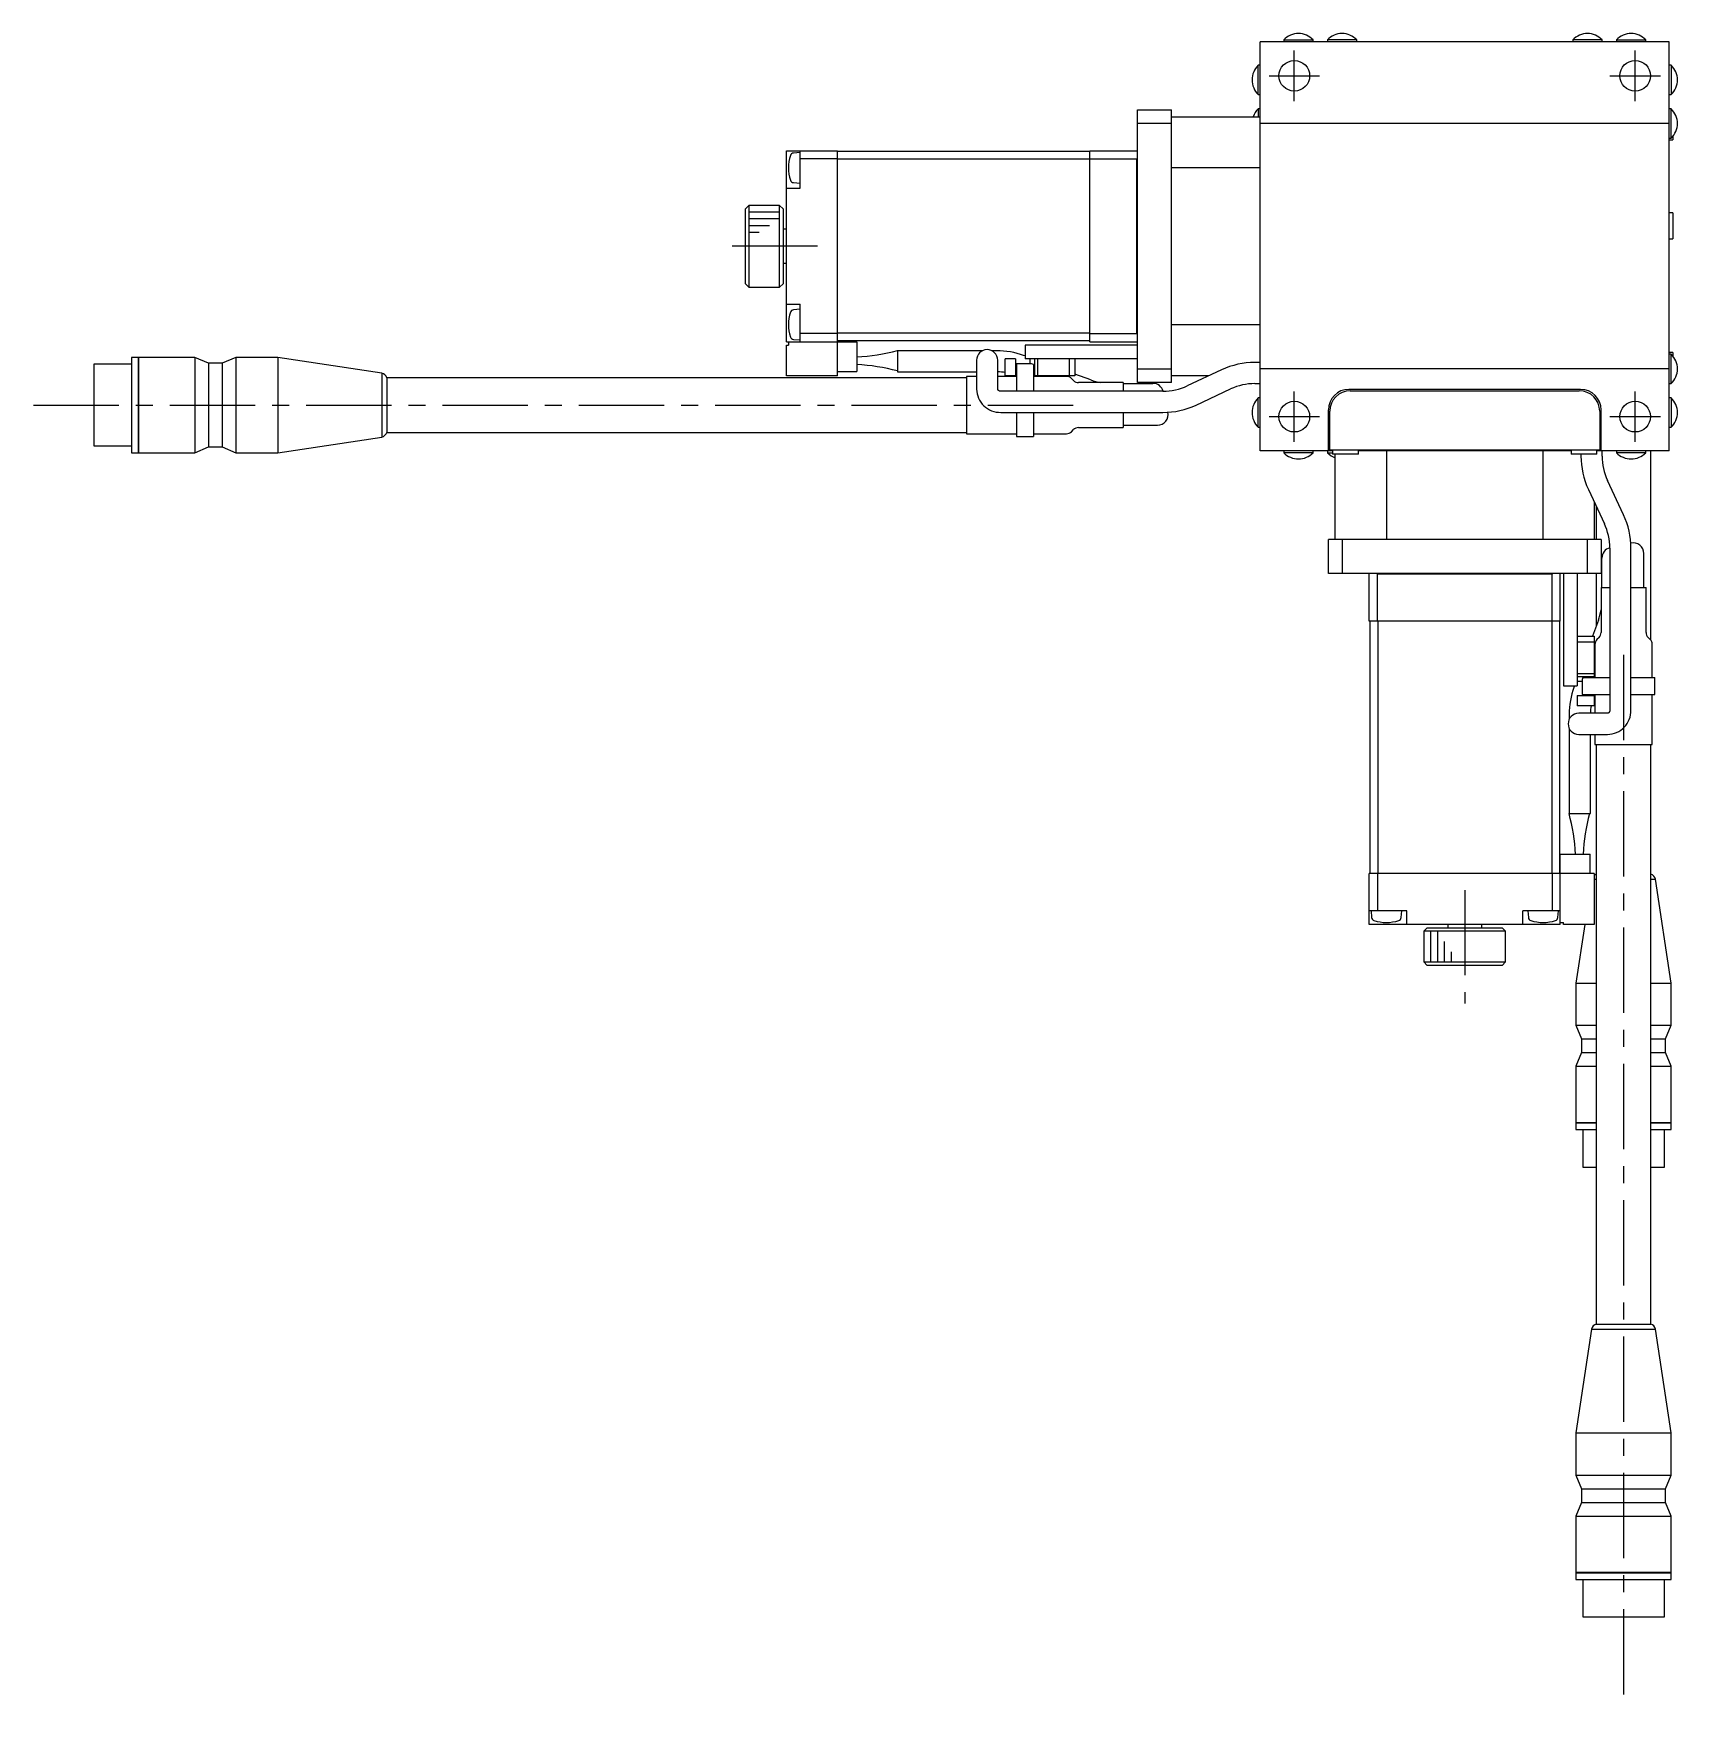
# Model space of a CAD drawing. Extents: x -607 to 414, y 17 to 776.
# Drawn here: x -347.1 to -106, y 20.9 to 267.1 of the extents above; entities that cross this region are included whole.
import ezdxf

# ---------------------------------------------------------------- set-up
doc = ezdxf.new("R2010")
doc.units = 0
doc.header["$LTSCALE"] = 10
doc.linetypes.add('CENTER', pattern=[2, 1.25, -0.25, 0.25, -0.25])
doc.layers.add('1', color=7, linetype='CONTINUOUS')

msp = doc.modelspace()

# ---------------------------------------------------------------- linework, layer by layer
at = {"layer": '1', "color": 7, "linetype": 'CONTINUOUS'}
for p, q in [((-107.179256, 265.88959), (-167.179256, 265.88959)), ((-167.179256, 205.88959), (-167.179256, 265.88959)), ((-163.729256, 266.181838), (-159.429256, 266.181838)), ((-163.729256, 266.181838), (-163.729256, 265.88959)), ((-159.429256, 265.88959), (-159.429256, 266.181838)), ((-153.029256, 266.181838), (-157.329256, 266.181838)), ((-157.329256, 266.181838), (-157.329256, 265.88959)), ((-153.029256, 265.88959), (-153.029256, 266.181838)), ((-117.029256, 266.181838), (-121.329256, 266.181838)), ((-121.329256, 266.181838), (-121.329256, 265.88959)), ((-117.029256, 265.88959), (-117.029256, 266.181838)), ((-114.929256, 266.181838), (-110.629256, 266.181838)), ((-114.929256, 266.181838), (-114.929256, 265.88959)), ((-110.629256, 265.88959), (-110.629256, 266.181838)), ((-107.179256, 205.88959), (-107.179256, 265.88959)), ((-167.471503, 258.13959), (-167.471503, 262.43959)), ((-167.179256, 262.43959), (-167.471503, 262.43959)), ((-106.887008, 262.43959), (-107.179256, 262.43959)), ((-106.887008, 262.43959), (-106.887008, 258.13959)), ((-167.471503, 258.13959), (-167.179256, 258.13959)), ((-167.471503, 256.03959), (-167.471503, 254.88959)), ((-167.179256, 256.03959), (-167.471503, 256.03959)), ((-107.179256, 258.13959), (-106.887008, 258.13959)), ((-106.887008, 256.03959), (-107.179256, 256.03959)), ((-106.887008, 251.73959), (-106.887008, 256.03959)), ((-185.179256, 255.88959), (-180.179256, 255.88959)), ((-185.179256, 215.88959), (-185.179256, 255.88959)), ((-180.179256, 253.88959), (-185.179256, 253.88959)), ((-180.179256, 215.88959), (-180.179256, 255.88959)), ((-180.179256, 254.88959), (-167.179256, 254.88959)), ((-107.179256, 253.88959), (-167.179256, 253.88959)), ((-107.179256, 251.73959), (-106.887008, 251.73959)), ((-107.179256, 251.48959), (-106.679256, 251.48959)), ((-106.679256, 251.963454), (-106.679256, 251.48959)), ((-236.679256, 221.88959), (-236.679256, 249.88959)), ((-236.679256, 249.88959), (-229.179256, 249.88959)), ((-234.679256, 249.63959), (-235.664535, 249.553389)), ((-234.679256, 244.38959), (-234.679256, 249.88959)), ((-229.179256, 248.68959), (-234.679256, 248.68959)), ((-229.179256, 216.88959), (-229.179256, 249.88959)), ((-192.179256, 249.78959), (-229.179256, 249.78959)), ((-192.179256, 248.648169), (-229.179256, 248.648169)), ((-192.179256, 249.88959), (-185.179256, 249.88959)), ((-192.179256, 221.88959), (-192.179256, 249.88959)), ((-192.179256, 248.68959), (-185.279256, 248.68959)), ((-185.279256, 248.68959), (-185.179256, 248.78959)), ((-185.279256, 223.08959), (-185.279256, 248.68959)), ((-167.179256, 247.38959), (-180.179256, 247.38959)), ((-236.679256, 244.38959), (-234.679256, 244.38959)), ((-235.664535, 245.225791), (-234.679256, 245.13959)), ((-242.179256, 241.88959), (-242.679256, 241.38959)), ((-242.679256, 230.38959), (-242.679256, 241.38959)), ((-242.179256, 241.88959), (-242.179256, 229.88959)), ((-237.679256, 241.88959), (-242.179256, 241.88959)), ((-237.679256, 229.88959), (-237.679256, 241.88959)), ((-237.179256, 241.38959), (-237.679256, 241.88959)), ((-237.179256, 241.38959), (-237.179256, 230.38959)), ((-106.679256, 240.78959), (-107.179256, 240.78959)), ((-106.679256, 240.78959), (-106.679256, 236.98959)), ((-236.679256, 238.38959), (-237.179256, 238.38959)), ((-107.179256, 236.98959), (-106.679256, 236.98959)), ((-237.179256, 233.38959), (-236.679256, 233.38959)), ((-242.679256, 230.38959), (-242.179256, 229.88959)), ((-242.179256, 229.88959), (-237.679256, 229.88959)), ((-237.679256, 229.88959), (-237.179256, 230.38959)), ((-236.679256, 227.38959), (-234.679256, 227.38959)), ((-234.679256, 226.63959), (-235.664535, 226.553389)), ((-234.679256, 221.88959), (-234.679256, 227.38959)), ((-180.179256, 224.38959), (-167.179256, 224.38959)), ((-236.679256, 221.88959), (-226.379256, 221.88959)), ((-236.379256, 221.88959), (-236.379256, 221.38959)), ((-235.664535, 222.225791), (-234.679256, 222.13959)), ((-229.179256, 223.08959), (-234.679256, 223.08959)), ((-192.179256, 223.131011), (-229.179256, 223.131011)), ((-192.179256, 221.98959), (-229.179256, 221.98959)), ((-226.379256, 221.88959), (-226.379256, 217.48959)), ((-192.179256, 223.08959), (-185.279256, 223.08959)), ((-192.179256, 221.88959), (-185.179256, 221.88959)), ((-185.179256, 222.98959), (-185.279256, 223.08959)), ((-332.765043, 219.589589), (-332.765043, 205.589591)), ((-331.765041, 219.589589), (-332.765043, 219.589589)), ((-331.765041, 219.589589), (-331.765041, 205.589591)), ((-331.715041, 219.589589), (-331.765041, 219.539589)), ((-331.715041, 219.589589), (-331.715041, 205.589591)), ((-323.458041, 219.589589), (-331.715041, 219.589589)), ((-323.458041, 219.589589), (-323.458041, 205.589591)), ((-321.458041, 218.73959), (-323.458041, 219.589589)), ((-317.458041, 219.589589), (-319.458041, 218.73959)), ((-317.458041, 219.589589), (-317.458041, 205.589591)), ((-311.265042, 219.589589), (-317.458041, 219.589589)), ((-311.265042, 219.589589), (-311.265042, 205.589591)), ((-296.031059, 217.273916), (-311.265042, 219.589589)), ((-236.679256, 216.88959), (-236.679256, 221.38959)), ((-236.679256, 221.38959), (-236.379256, 221.38959)), ((-220.379256, 220.58959), (-220.379256, 217.46459)), ((-207.921707, 220.56459), (-220.379256, 220.56459)), ((-208.792334, 219.17141), (-208.792334, 214.942793)), ((-205.842526, 220.56459), (-206.56296, 220.56459)), ((-205.692334, 214.942793), (-205.692334, 219.17141)), ((-204.579256, 216.88959), (-204.579256, 219.38959)), ((-203.079256, 219.38959), (-204.579256, 219.38959)), ((-203.079256, 219.38959), (-203.079256, 216.88959)), ((-201.679256, 219.790537), (-201.892193, 219.86804)), ((-201.679256, 221.38959), (-201.679256, 219.38959)), ((-185.179256, 221.38959), (-201.679256, 221.38959)), ((-185.179256, 219.38959), (-201.679256, 219.38959)), ((-200.979256, 219.38959), (-200.979256, 218.65959)), ((-200.279256, 219.38959), (-200.279256, 216.88959)), ((-199.863934, 219.38959), (-199.863934, 216.88959)), ((-195.196501, 219.38959), (-195.196501, 216.88959)), ((-194.379256, 219.38959), (-194.379256, 216.88959)), ((-106.679256, 220.28959), (-107.179256, 220.28959)), ((-106.887008, 220.03959), (-107.179256, 220.03959)), ((-106.887008, 215.73959), (-106.887008, 220.03959)), ((-106.679256, 220.28959), (-106.679256, 219.815726)), ((-338.265044, 218.589588), (-338.265044, 206.589592)), ((-332.765043, 218.589588), (-338.265044, 218.589588)), ((-321.458041, 218.73959), (-321.458041, 206.43959)), ((-319.458041, 218.73959), (-321.458041, 218.73959)), ((-319.458041, 218.73959), (-319.458041, 206.43959)), ((-296.031059, 217.273916), (-296.031059, 207.905265)), ((-229.179256, 216.88959), (-236.679256, 216.88959)), ((-229.179256, 217.48959), (-226.379256, 217.48959)), ((-220.379256, 217.46459), (-208.792334, 217.46459)), ((-210.265042, 216.78959), (-210.265042, 208.38959)), ((-208.792334, 216.78959), (-210.265042, 216.78959)), ((-202.929256, 216.78959), (-205.692334, 216.78959)), ((-202.929256, 216.88959), (-204.579256, 216.88959)), ((-203.079256, 218.15959), (-202.929256, 218.15959)), ((-202.929256, 216.95959), (-203.079256, 216.95959)), ((-200.73438, 218.65959), (-202.929256, 218.65959)), ((-202.929256, 218.65959), (-202.929256, 214.613408)), ((-200.429256, 218.544315), (-200.73438, 218.65959)), ((-200.429256, 218.544315), (-200.429256, 214.613408)), ((-200.279256, 216.95959), (-200.429256, 216.95959)), ((-194.379256, 216.88959), (-200.429256, 216.88959)), ((-195.579256, 216.78959), (-200.429256, 216.78959)), ((-192.050359, 216.285905), (-194.379256, 217.133554)), ((-185.179256, 217.88959), (-180.179256, 217.88959)), ((-174.704671, 216.88959), (-180.179256, 216.88959)), ((-172.84355, 217.757445), (-177.888156, 215.405107)), ((-167.179256, 218.83959), (-167.962309, 218.83959)), ((-107.179256, 217.88959), (-167.179256, 217.88959)), ((-295.307386, 216.58959), (-295.307386, 208.58959)), ((-210.265042, 216.58959), (-295.307386, 216.58959)), ((-205.690925, 214.918125), (-205.692334, 214.942793)), ((-205.686795, 214.893893), (-205.690925, 214.918125)), ((-205.680909, 214.872611), (-205.686795, 214.893893)), ((-205.67375, 214.85338), (-205.680909, 214.872611)), ((-205.665571, 214.835666), (-205.67375, 214.85338)), ((-205.656528, 214.819147), (-205.665571, 214.835666)), ((-205.646727, 214.803622), (-205.656528, 214.819147)), ((-205.636247, 214.788958), (-205.646727, 214.803622)), ((-205.625153, 214.775067), (-205.636247, 214.788958)), ((-205.613496, 214.761886), (-205.625153, 214.775067)), ((-205.601323, 214.74937), (-205.613496, 214.761886)), ((-205.588673, 214.737487), (-205.601323, 214.74937)), ((-205.575584, 214.72621), (-205.588673, 214.737487)), ((-205.562087, 214.715521), (-205.575584, 214.72621)), ((-205.548213, 214.705404), (-205.562087, 214.715521)), ((-205.533989, 214.695847), (-205.548213, 214.705404)), ((-205.51944, 214.686839), (-205.533989, 214.695847)), ((-205.504591, 214.678372), (-205.51944, 214.686839)), ((-205.489462, 214.67044), (-205.504591, 214.678372)), ((-205.474076, 214.663037), (-205.489462, 214.67044)), ((-205.458452, 214.656159), (-205.474076, 214.663037)), ((-205.44261, 214.6498), (-205.458452, 214.656159)), ((-205.426566, 214.643959), (-205.44261, 214.6498)), ((-205.410339, 214.638632), (-205.426566, 214.643959)), ((-205.393946, 214.633818), (-205.410339, 214.638632)), ((-205.377401, 214.629514), (-205.393946, 214.633818)), ((-205.360722, 214.62572), (-205.377401, 214.629514)), ((-205.343923, 214.622435), (-205.360722, 214.62572)), ((-205.32702, 214.619658), (-205.343923, 214.622435)), ((-205.310027, 214.61739), (-205.32702, 214.619658)), ((-205.292958, 214.61563), (-205.310027, 214.61739)), ((-205.275829, 214.614379), (-205.292958, 214.61563)), ((-205.258653, 214.613638), (-205.275829, 214.614379)), ((-205.242334, 214.613408), (-205.258653, 214.613638)), ((-181.45928, 214.613408), (-205.242334, 214.613408)), ((-194.557935, 216.182483), (-194.872149, 216.496697)), ((-187.265042, 215.88959), (-193.850829, 215.88959)), ((-187.265042, 215.88959), (-187.265042, 214.613408)), ((-187.265042, 215.776308), (-182.923559, 215.776308)), ((-180.179256, 215.88959), (-185.179256, 215.88959)), ((-176.578039, 212.595553), (-171.533433, 214.947891)), ((-167.962309, 215.73959), (-167.179256, 215.73959)), ((-120.179256, 214.88959), (-154.179256, 214.88959)), ((-153.979256, 214.68959), (-120.379256, 214.68959)), ((-107.179256, 215.73959), (-106.887008, 215.73959)), ((-167.471503, 209.33959), (-167.471503, 213.63959)), ((-167.179256, 213.63959), (-167.471503, 213.63959)), ((-157.179256, 205.88959), (-157.179256, 211.88959)), ((-156.979256, 205.98959), (-156.979256, 211.68959)), ((-117.379256, 211.68959), (-117.379256, 205.98959)), ((-117.179256, 205.88959), (-117.179256, 211.88959)), ((-106.887008, 213.63959), (-107.179256, 213.63959)), ((-106.887008, 213.63959), (-106.887008, 209.33959)), ((-205.242334, 211.513408), (-181.45928, 211.513408)), ((-202.929256, 211.513408), (-202.929256, 207.98959)), ((-200.429256, 211.513408), (-200.429256, 207.98959)), ((-193.850829, 209.28959), (-187.265042, 209.28959)), ((-187.265042, 211.513408), (-187.265042, 209.28959)), ((-187.265042, 209.634022), (-182.242334, 209.634022)), ((-167.471503, 209.33959), (-167.179256, 209.33959)), ((-107.179256, 209.33959), (-106.887008, 209.33959)), ((-311.265042, 205.589591), (-296.031059, 207.905265)), ((-295.307386, 208.58959), (-210.265042, 208.58959)), ((-210.265042, 208.38959), (-202.929256, 208.38959)), ((-202.929256, 207.98959), (-200.429256, 207.98959)), ((-200.429256, 208.38959), (-195.579256, 208.38959)), ((-194.872149, 208.682483), (-194.557935, 208.996697)), ((-338.265044, 206.589592), (-332.765043, 206.589592)), ((-332.765043, 205.589591), (-331.765041, 205.589591)), ((-331.765041, 205.639591), (-331.715041, 205.589591)), ((-331.715041, 205.589591), (-323.458041, 205.589591)), ((-323.458041, 205.589591), (-321.458041, 206.43959)), ((-321.458041, 206.43959), (-319.458041, 206.43959)), ((-319.458041, 206.43959), (-317.458041, 205.589591)), ((-317.458041, 205.589591), (-311.265042, 205.589591)), ((-156.579256, 205.88959), (-167.179256, 205.88959)), ((-163.729256, 205.88959), (-163.729256, 205.597343)), ((-159.429256, 205.597343), (-163.729256, 205.597343)), ((-159.429256, 205.597343), (-159.429256, 205.88959)), ((-157.329256, 205.88959), (-157.329256, 205.597343)), ((-157.329256, 205.597343), (-156.579256, 205.597343)), ((-157.179256, 206.48959), (-156.979256, 206.48959)), ((-117.379256, 205.98959), (-156.979256, 205.98959)), ((-156.579256, 205.98959), (-156.579256, 205.38959)), ((-152.779256, 205.38959), (-156.579256, 205.38959)), ((-156.179256, 192.88959), (-156.179256, 205.38959)), ((-152.779256, 205.38959), (-152.779256, 205.98959)), ((-121.579256, 205.88959), (-152.779256, 205.88959)), ((-148.679256, 205.88959), (-148.679256, 192.88959)), ((-142.679256, 205.88959), (-142.679256, 205.98959)), ((-131.679256, 205.88959), (-131.679256, 205.98959)), ((-125.679256, 192.88959), (-125.679256, 205.88959)), ((-121.579256, 205.98959), (-121.579256, 205.38959)), ((-117.779256, 205.38959), (-121.579256, 205.38959)), ((-120.129256, 205.38959), (-120.129256, 205.106537)), ((-117.779256, 205.38959), (-117.779256, 205.98959)), ((-107.179256, 205.88959), (-117.779256, 205.88959)), ((-117.379256, 206.48959), (-117.179256, 206.48959)), ((-117.029256, 205.106537), (-117.029256, 205.88959)), ((-114.929256, 205.88959), (-114.929256, 205.597343)), ((-110.629256, 205.597343), (-114.929256, 205.597343)), ((-110.629256, 205.597343), (-110.629256, 205.88959)), ((-109.879256, 178.089591), (-109.879256, 205.88959)), ((-119.047111, 200.225296), (-116.694772, 195.18069)), ((-113.885218, 196.490807), (-116.237557, 201.535413)), ((-118.179256, 198.364175), (-118.179256, 192.88959)), ((-117.879256, 197.720824), (-117.879256, 192.88959)), ((-157.179256, 187.88959), (-157.179256, 192.88959)), ((-117.179256, 192.88959), (-157.179256, 192.88959)), ((-155.179256, 192.88959), (-155.179256, 187.88959)), ((-119.179256, 187.88959), (-119.179256, 192.88959)), ((-117.179256, 192.88959), (-117.179256, 187.88959)), ((-117.065974, 185.803804), (-117.065974, 190.145287)), ((-115.903073, 191.609566), (-115.903073, 167.826512)), ((-112.803073, 167.826512), (-112.803073, 191.609566)), ((-110.923688, 185.803804), (-110.923688, 190.826512)), ((-117.179256, 187.88959), (-157.179256, 187.88959)), ((-151.179256, 180.88959), (-151.179256, 187.88959)), ((-149.979256, 187.78959), (-150.079256, 187.88959)), ((-149.979256, 180.88959), (-149.979256, 187.78959)), ((-124.379256, 187.78959), (-149.979256, 187.78959)), ((-124.279256, 187.88959), (-124.379256, 187.78959)), ((-124.379256, 180.88959), (-124.379256, 187.78959)), ((-123.179256, 180.88959), (-123.179256, 187.88959)), ((-122.679256, 187.88959), (-122.679256, 171.38959)), ((-120.679256, 187.88959), (-120.679256, 171.38959)), ((-117.879256, 187.88959), (-117.879256, 180.184118)), ((-117.179256, 185.803804), (-115.903073, 185.803804)), ((-117.179256, 185.803804), (-117.179256, 179.218017)), ((-112.803073, 185.803804), (-110.579256, 185.803804)), ((-110.579256, 179.218017), (-110.579256, 185.803804)), ((-123.179256, 180.88959), (-151.179256, 180.88959)), ((-151.079256, 180.88959), (-151.079256, 143.88959)), ((-149.937834, 180.88959), (-149.937834, 143.88959)), ((-124.420677, 180.88959), (-124.420677, 143.88959)), ((-123.279256, 180.88959), (-123.279256, 143.88959)), ((-117.575571, 181.018487), (-118.42322, 178.68959)), ((-120.679256, 178.68959), (-118.179256, 178.68959)), ((-120.679256, 177.872345), (-118.179256, 177.872345)), ((-118.179256, 178.68959), (-118.179256, 172.63959)), ((-118.079256, 177.48959), (-118.079256, 172.63959)), ((-117.472149, 178.510911), (-117.786363, 178.196697)), ((-109.972149, 178.196697), (-110.286363, 178.510911)), ((-109.679256, 172.63959), (-109.679256, 177.48959)), ((-120.679256, 173.204912), (-118.179256, 173.204912)), ((-120.679256, 172.78959), (-118.179256, 172.78959)), ((-119.83398, 172.63959), (-119.949256, 172.334466)), ((-119.949256, 172.334466), (-119.949256, 170.13959)), ((-119.83398, 172.63959), (-115.903073, 172.63959)), ((-118.249256, 172.78959), (-118.249256, 172.63959)), ((-112.803073, 172.63959), (-109.279256, 172.63959)), ((-109.279256, 170.13959), (-109.279256, 172.63959)), ((-122.679256, 171.38959), (-120.679256, 171.38959)), ((-121.080203, 171.38959), (-121.157705, 171.176653)), ((-120.679256, 172.08959), (-119.949256, 172.08959)), ((-120.679256, 169.98959), (-118.179256, 169.98959)), ((-120.679256, 169.98959), (-120.679256, 168.48959)), ((-119.949256, 170.13959), (-115.903073, 170.13959)), ((-119.449256, 169.98959), (-119.449256, 170.13959)), ((-118.249256, 170.13959), (-118.249256, 169.98959)), ((-118.179256, 170.13959), (-118.179256, 168.48959)), ((-118.079256, 170.13959), (-118.079256, 167.376512)), ((-112.803073, 170.13959), (-109.279256, 170.13959)), ((-109.679256, 162.803804), (-109.679256, 170.13959)), ((-118.179256, 168.48959), (-120.679256, 168.48959)), ((-116.20779, 167.377921), (-116.232458, 167.376512)), ((-116.183558, 167.382051), (-116.20779, 167.377921)), ((-116.162276, 167.387937), (-116.183558, 167.382051)), ((-116.143045, 167.395096), (-116.162276, 167.387937)), ((-116.125332, 167.403275), (-116.143045, 167.395096)), ((-116.108813, 167.412318), (-116.125332, 167.403275)), ((-116.093288, 167.422119), (-116.108813, 167.412318)), ((-116.078624, 167.432599), (-116.093288, 167.422119)), ((-116.064732, 167.443693), (-116.078624, 167.432599)), ((-116.051551, 167.45535), (-116.064732, 167.443693)), ((-116.039036, 167.467523), (-116.051551, 167.45535)), ((-116.027152, 167.480173), (-116.039036, 167.467523)), ((-116.015876, 167.493262), (-116.027152, 167.480173)), ((-116.005187, 167.506759), (-116.015876, 167.493262)), ((-115.99507, 167.520633), (-116.005187, 167.506759)), ((-115.985512, 167.534857), (-115.99507, 167.520633)), ((-115.976504, 167.549406), (-115.985512, 167.534857)), ((-115.968038, 167.564255), (-115.976504, 167.549406)), ((-115.960106, 167.579384), (-115.968038, 167.564255)), ((-115.952703, 167.59477), (-115.960106, 167.579384)), ((-115.945824, 167.610394), (-115.952703, 167.59477)), ((-115.939466, 167.626236), (-115.945824, 167.610394)), ((-115.933624, 167.64228), (-115.939466, 167.626236)), ((-115.928298, 167.658507), (-115.933624, 167.64228)), ((-115.923483, 167.6749), (-115.928298, 167.658507)), ((-115.919179, 167.691445), (-115.923483, 167.6749)), ((-115.915386, 167.708124), (-115.919179, 167.691445)), ((-115.9121, 167.724923), (-115.915386, 167.708124)), ((-115.909324, 167.741826), (-115.9121, 167.724923)), ((-115.907055, 167.758819), (-115.909324, 167.741826)), ((-115.905295, 167.775888), (-115.907055, 167.758819)), ((-115.904044, 167.793017), (-115.905295, 167.775888)), ((-115.903303, 167.810193), (-115.904044, 167.793017)), ((-115.903073, 167.826512), (-115.903303, 167.810193)), ((-121.854256, 167.22632), (-121.854256, 166.505886)), ((-121.854256, 165.147139), (-121.854256, 152.68959)), ((-116.232458, 167.376512), (-120.461075, 167.376512)), ((-120.461075, 164.276512), (-116.232458, 164.276512)), ((-118.754256, 152.68959), (-118.754256, 164.276512)), ((-118.079256, 164.276512), (-118.079256, 162.803804)), ((-118.079256, 162.803804), (-109.679256, 162.803804)), ((-117.879256, 162.803804), (-117.879256, 77.76146)), ((-109.879256, 77.76146), (-109.879256, 162.803804)), ((-121.879256, 152.68959), (-118.754256, 152.68959)), ((-123.179256, 146.68959), (-118.779256, 146.68959)), ((-123.179256, 136.38959), (-123.179256, 146.68959)), ((-118.779256, 143.88959), (-118.779256, 146.68959)), ((-118.179256, 143.88959), (-151.179256, 143.88959)), ((-151.179256, 136.38959), (-151.179256, 143.88959)), ((-149.979256, 143.88959), (-149.979256, 138.38959)), ((-124.379256, 143.88959), (-124.379256, 138.38959)), ((-118.179256, 143.88959), (-118.179256, 136.38959)), ((-118.179256, 143.037787), (-117.879256, 143.037787)), ((-109.879256, 143.037787), (-109.194931, 143.037787)), ((-106.879257, 127.803804), (-109.194931, 143.037787)), ((-145.679256, 138.38959), (-151.179256, 138.38959)), ((-150.929256, 138.38959), (-150.843055, 137.404311)), ((-146.515457, 137.404311), (-146.429256, 138.38959)), ((-145.679256, 136.38959), (-145.679256, 138.38959)), ((-128.679256, 136.38959), (-128.679256, 138.38959)), ((-123.179256, 138.38959), (-128.679256, 138.38959)), ((-127.929256, 138.38959), (-127.843055, 137.404311)), ((-123.515457, 137.404311), (-123.429256, 138.38959)), ((-123.179256, 136.38959), (-151.179256, 136.38959)), ((-142.679256, 135.88959), (-143.179256, 135.38959)), ((-131.179256, 135.38959), (-143.179256, 135.38959)), ((-143.179256, 135.38959), (-143.179256, 130.88959)), ((-142.679256, 135.88959), (-131.679256, 135.88959)), ((-139.679256, 136.38959), (-139.679256, 135.88959)), ((-134.679256, 135.88959), (-134.679256, 136.38959)), ((-131.179256, 135.38959), (-131.679256, 135.88959)), ((-131.179256, 130.88959), (-131.179256, 135.38959)), ((-123.179256, 136.68959), (-122.679256, 136.68959)), ((-122.679256, 136.38959), (-122.679256, 136.68959)), ((-118.179256, 136.38959), (-122.679256, 136.38959)), ((-119.574155, 136.38959), (-120.879255, 127.803804)), ((-143.179256, 130.88959), (-131.179256, 130.88959)), ((-143.179256, 130.88959), (-142.679256, 130.38959)), ((-131.679256, 130.38959), (-131.179256, 130.88959)), ((-131.679256, 130.38959), (-142.679256, 130.38959)), ((-120.879255, 127.803804), (-117.879256, 127.803804)), ((-120.879255, 127.803804), (-120.879255, 121.610805)), ((-109.879256, 127.803804), (-106.879257, 127.803804)), ((-106.879257, 121.610805), (-106.879257, 127.803804)), ((-120.879255, 121.610805), (-117.879256, 121.610805)), ((-120.879255, 121.610805), (-120.029256, 119.610805)), ((-109.879256, 121.610805), (-106.879257, 121.610805)), ((-107.729256, 119.610805), (-106.879257, 121.610805)), ((-120.029256, 119.610805), (-117.879256, 119.610805)), ((-120.029256, 119.610805), (-120.029256, 117.610805)), ((-109.879256, 119.610805), (-107.729256, 119.610805)), ((-107.729256, 117.610805), (-107.729256, 119.610805)), ((-120.029256, 117.610805), (-120.879255, 115.610805)), ((-120.029256, 117.610805), (-117.879256, 117.610805)), ((-109.879256, 117.610805), (-107.729256, 117.610805)), ((-106.879257, 115.610805), (-107.729256, 117.610805)), ((-120.879255, 115.610805), (-117.879256, 115.610805)), ((-120.879255, 115.610805), (-120.879255, 107.353805)), ((-109.879256, 115.610805), (-106.879257, 115.610805)), ((-106.879257, 107.353805), (-106.879257, 115.610805)), ((-120.879255, 107.353805), (-117.879256, 107.353805)), ((-120.879255, 107.353805), (-120.829255, 107.303805)), ((-120.879255, 107.303805), (-117.879256, 107.303805)), ((-120.879255, 107.303805), (-120.879255, 106.303803)), ((-120.879255, 106.303803), (-117.879256, 106.303803)), ((-119.879254, 106.303803), (-119.879254, 100.803802)), ((-109.879256, 107.353805), (-106.879257, 107.353805)), ((-109.879256, 107.303805), (-106.879257, 107.303805)), ((-109.879256, 106.303803), (-106.879257, 106.303803)), ((-107.879258, 100.803802), (-107.879258, 106.303803)), ((-106.929257, 107.303805), (-106.879257, 107.353805)), ((-106.879257, 106.303803), (-106.879257, 107.303805)), ((-119.879254, 100.803802), (-117.879256, 100.803802)), ((-109.879256, 100.803802), (-107.879258, 100.803802)), ((-118.563581, 77.037787), (-120.879255, 61.803804)), ((-118.563581, 77.037787), (-109.19493, 77.037787)), ((-117.879256, 77.76146), (-109.879256, 77.76146)), ((-106.879257, 61.803804), (-109.19493, 77.037787)), ((-120.879255, 61.803804), (-106.879257, 61.803804)), ((-120.879255, 61.803804), (-120.879255, 55.610805)), ((-106.879257, 55.610805), (-106.879257, 61.803804)), ((-120.879255, 55.610805), (-106.879257, 55.610805)), ((-120.879255, 55.610805), (-120.029256, 53.610805)), ((-107.729256, 53.610805), (-106.879257, 55.610805)), ((-120.029256, 53.610805), (-107.729256, 53.610805)), ((-120.029256, 53.610805), (-120.029256, 51.610805)), ((-107.729256, 51.610805), (-107.729256, 53.610805)), ((-120.029256, 51.610805), (-120.879255, 49.610805)), ((-120.879255, 49.610805), (-106.879257, 49.610805)), ((-120.879255, 49.610805), (-120.879255, 41.353805)), ((-120.029256, 51.610805), (-107.729256, 51.610805)), ((-106.879257, 49.610805), (-107.729256, 51.610805)), ((-106.879257, 41.353805), (-106.879257, 49.610805)), ((-120.879255, 41.353805), (-106.879257, 41.353805)), ((-120.879255, 41.353805), (-120.829255, 41.303805)), ((-120.879255, 41.303805), (-106.879257, 41.303805)), ((-120.879255, 41.303805), (-120.879255, 40.303803)), ((-120.879255, 40.303803), (-106.879257, 40.303803)), ((-119.879254, 40.303803), (-119.879254, 34.803802)), ((-107.879258, 34.803802), (-107.879258, 40.303803)), ((-106.929257, 41.303805), (-106.879257, 41.353805)), ((-106.879257, 40.303803), (-106.879257, 41.303805)), ((-119.879254, 34.803802), (-107.879258, 34.803802))]:
    msp.add_line(p, q, dxfattribs=at)
at = {"layer": '1', "color": 4, "linetype": 'CENTER'}
for p, q in [((-162.179256, 257.18959), (-162.179256, 264.58959)), ((-112.179256, 257.18959), (-112.179256, 264.58959)), ((-165.879256, 260.88959), (-158.479256, 260.88959)), ((-115.879256, 260.88959), (-108.479256, 260.88959)), ((-232.12215, 235.88959), (-247.12215, 235.88959)), ((-162.179256, 207.18959), (-162.179256, 214.58959)), ((-112.179256, 207.18959), (-112.179256, 214.58959)), ((-347.12215, 212.58959), (-192.12215, 212.58959)), ((-165.879256, 210.88959), (-158.479256, 210.88959)), ((-115.879256, 210.88959), (-108.479256, 210.88959)), ((-113.879256, 175.946696), (-113.879256, 20.946696)), ((-137.179256, 141.444573), (-137.179256, 124.788054))]:
    msp.add_line(p, q, dxfattribs=at)
at = {"layer": '1', "color": 9, "linetype": 'CONTINUOUS'}
for p, q in [((-237.679256, 240.88959), (-242.179256, 240.88959)), ((-237.679256, 239.88959), (-242.179256, 239.88959)), ((-239.179256, 238.88959), (-242.179256, 238.88959)), ((-240.679256, 237.88959), (-242.179256, 237.88959)), ((-142.179256, 135.38959), (-142.179256, 130.88959)), ((-141.179256, 135.38959), (-141.179256, 130.88959)), ((-140.179256, 133.88959), (-140.179256, 130.88959)), ((-139.179256, 132.38959), (-139.179256, 130.88959))]:
    msp.add_line(p, q, dxfattribs=at)
at = {"layer": '1', "color": 7, "linetype": 'CONTINUOUS'}
for centre in [(-162.179256, 260.88959), (-112.179256, 260.88959), (-162.179256, 210.88959), (-112.179256, 210.88959)]:
    msp.add_circle(centre, 2.25, dxfattribs=at)
for centre, radius, start, end in [((-161.579256, 264.08959), 3, 44.220044, 135.779956), ((-155.179256, 264.08959), 3, 44.220044, 135.779956), ((-119.179256, 264.08959), 3, 44.220044, 135.779956), ((-112.779256, 264.08959), 3, 44.220044, 135.779956), ((-165.379256, 260.28959), 3, 134.220044, 225.779956), ((-108.979256, 260.28959), 3, 314.220044, 45.779956), ((-165.379256, 253.88959), 3, 134.220044, 160.528779), ((-108.979256, 253.88959), 3, 314.220044, 45.779956), ((-230.379256, 247.38959), 6, 162.370845, 197.629155), ((-235.620957, 249.055292), 0.5, 95, 162.370845), ((-235.620957, 245.723888), 0.5, 197.629155, 265), ((-235.620957, 226.055292), 0.5, 95, 162.370845), ((-230.379256, 224.38959), 6, 162.370845, 197.629155), ((-235.620957, 222.723888), 0.5, 197.629155, 265), ((-227.835907, 248.500168), 28.889479, 272.890166, 284.957921), ((-207.242334, 219.17141), 1.55, 0, 180), ((-205.842526, 209.01459), 11.55, 70, 90), ((-108.979256, 217.88959), 3, 314.220044, 45.779956), ((-296.265043, 216.301673), 1.000002, 16.733256, 76.468302), ((-227.793158, 189.951253), 28.615444, 74.984078, 87.167835), ((-205.842526, 209.01459), 8.45, 81.402084, 88.98156), ((-197.679256, 219.45959), 3.3, 213.55731, 218.01228), ((-195.579256, 215.78959), 1, 45, 90), ((-167.962309, 207.28959), 11.55, 90, 115), ((-205.302739, 215.002999), 3.490114, 180.988424, 270.991701), ((-193.850829, 216.88959), 1, 225, 270), ((-189.160289, 224.226308), 8.45, 250, 260.607608), ((-182.923559, 214.226308), 1.55, 14.465244, 90), ((-181.45928, 223.063408), 8.45, 270, 295), ((-167.962309, 207.28959), 8.45, 90, 115), ((-154.179256, 211.88959), 3, 90, 180), ((-153.979256, 211.68959), 3, 90, 180), ((-120.379256, 211.68959), 3, 0, 90), ((-120.179256, 211.88959), 3, 0, 90), ((-181.45928, 223.063408), 11.55, 270, 295), ((-165.379256, 211.48959), 3, 134.220044, 225.779956), ((-108.979256, 211.48959), 3, 314.220044, 45.779956), ((-193.850829, 208.28959), 1, 90, 135), ((-182.242334, 211.184022), 1.55, 270, 13.135679), ((-296.265043, 208.877507), 1.000002, 283.531698, 343.266744), ((-195.579256, 209.38959), 1, 270, 315), ((-161.579256, 207.68959), 3, 224.220044, 315.779956), ((-155.179256, 207.68959), 3, 224.220044, 250.528779), ((-108.579256, 205.106537), 11.55, 180, 205), ((-108.579256, 205.106537), 8.45, 180, 205), ((-112.779256, 207.68959), 3, 224.220044, 315.779956), ((-124.353073, 191.609566), 8.45, 0, 25), ((-124.353073, 191.609566), 11.55, 0, 25), ((-112.473688, 190.826512), 1.55, 0, 103.135679), ((-115.515974, 190.145287), 1.55, 104.465244, 180), ((-125.515974, 183.908557), 8.45, 340, 350.607608), ((-117.079256, 177.48959), 1, 135, 180), ((-118.179256, 179.218017), 1, 315, 0), ((-109.579256, 179.218017), 1, 180, 225), ((-110.679256, 177.48959), 1, 0, 45), ((-120.749256, 175.38959), 3.3, 303.55731, 308.01228), ((-110.304256, 167.22632), 11.55, 160, 180), ((-110.304256, 167.22632), 8.45, 171.402084, 178.98156), ((-116.292664, 167.766107), 3.490114, 270.988424, 0.991701), ((-120.461075, 165.826512), 1.55, 90, 270), ((-149.789833, 145.232939), 28.889479, 2.890166, 14.957921), ((-91.240918, 145.275688), 28.615444, 164.984078, 177.167835), ((-117.591339, 142.803803), 1.000002, 106.733256, 126.009204), ((-110.167173, 142.803803), 1.000002, 13.531698, 73.266744), ((-150.344958, 137.447889), 0.5, 185, 252.370845), ((-148.679256, 142.68959), 6, 252.370845, 287.629155), ((-147.013554, 137.447889), 0.5, 287.629155, 355), ((-127.344958, 137.447889), 0.5, 185, 252.370845), ((-125.679256, 142.68959), 6, 252.370845, 287.629155), ((-124.013554, 137.447889), 0.5, 287.629155, 355), ((-117.591339, 76.803803), 1.000002, 106.733256, 166.468302), ((-110.167173, 76.803803), 1.000002, 13.531698, 73.266744)]:
    msp.add_arc(centre, radius, start, end, dxfattribs=at)

doc.saveas('drawing.dxf')
